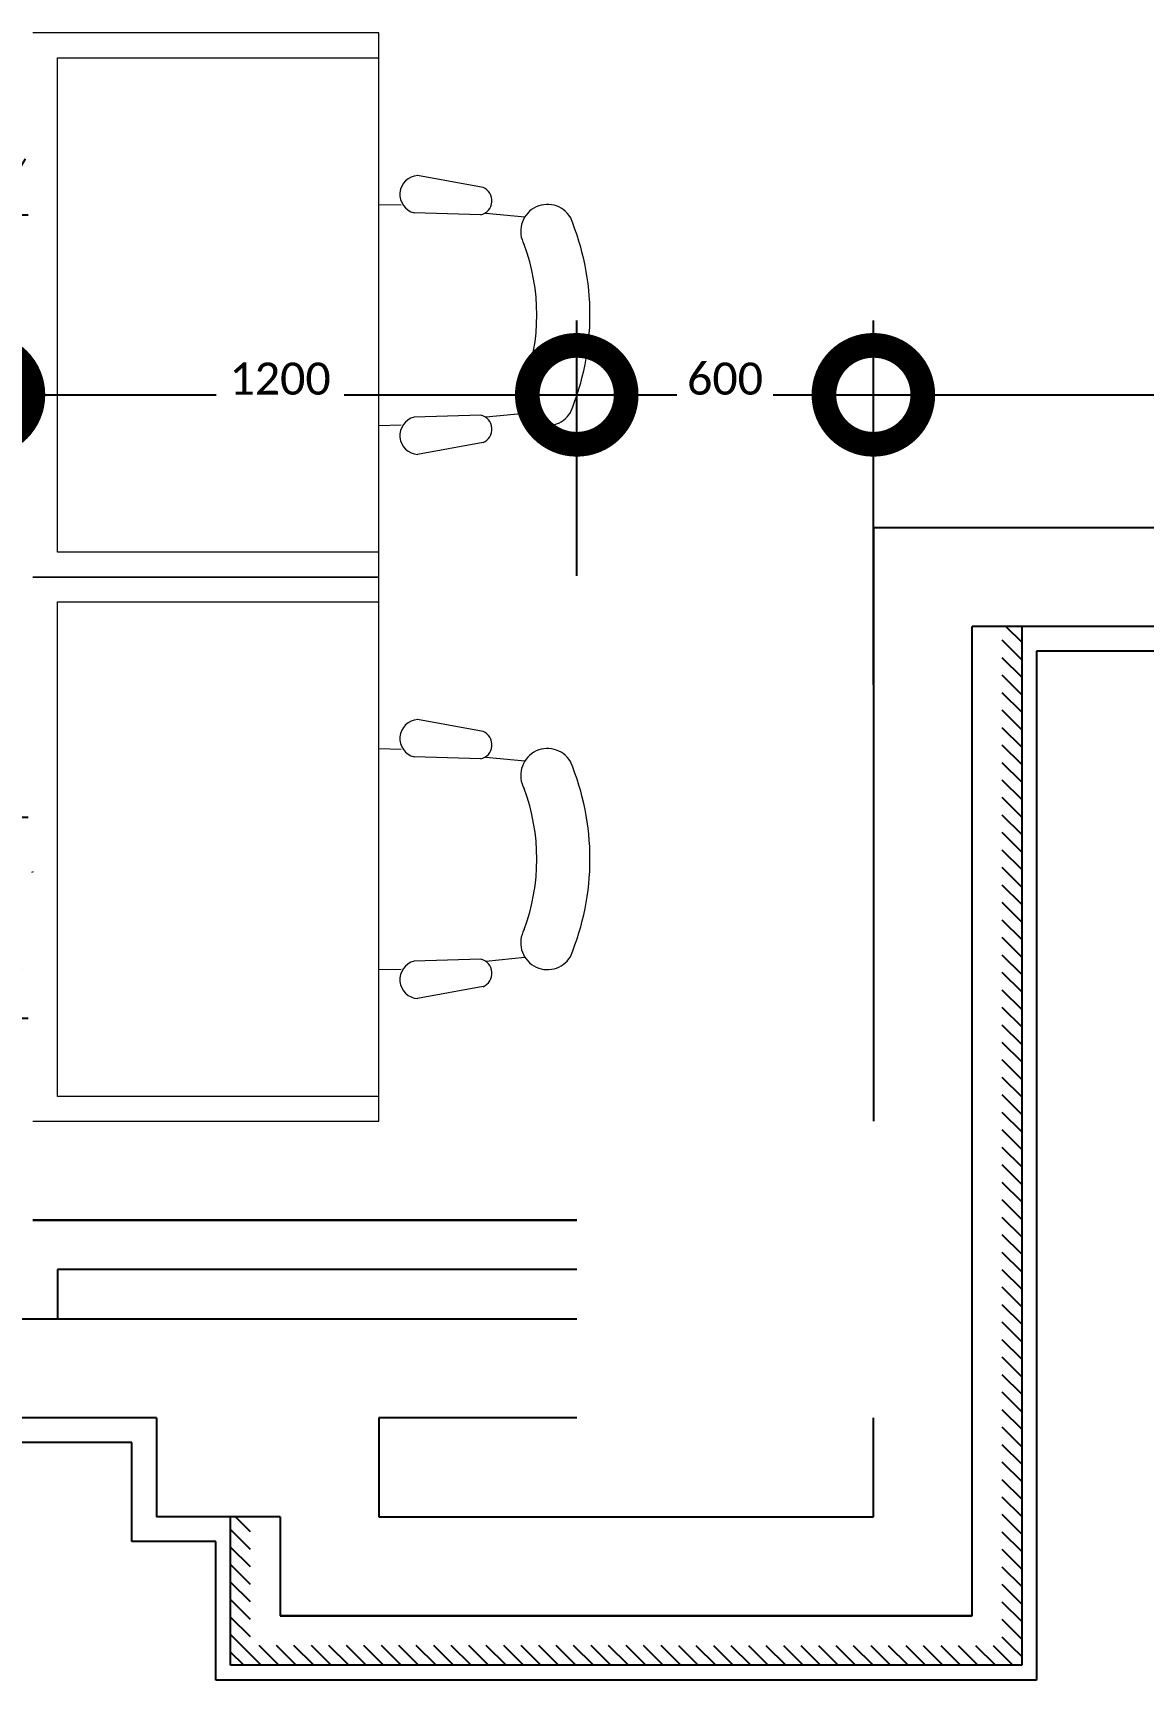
# Model space of a CAD drawing. Header units: metres. Extents: x 22.6 to 101.3, y 9.4 to 67.4.
# Drawn here: x 83.994 to 86.239, y 36.217 to 39.547 of the extents above; entities that cross this region are included whole.
import ezdxf

# ---------------------------------------------------------------- set-up
doc = ezdxf.new("R2010")
doc.units = ezdxf.units.M
doc.layers.add('00', color=252, linetype='Continuous')
doc.layers.add('03-A-XR-GF$0$A-FURN', color=55, linetype='Continuous', lineweight=5)
doc.layers.add('A-DIM', color=7, linetype='Continuous', lineweight=5)
doc.styles.add('Calibri', font='calibri.ttf', dxfattribs={"height": 0.212639})
doc.dimstyles.new('ECG_Dimn-Detl-100', dxfattribs={"dimscale": 0.3048, "dimtxt": 0.25, "dimasz": 1.312336, "dimexe": 0.492126, "dimexo": 0.0625, "dimgap": 0, "dimtad": 1, "dimdec": 0, "dimlfac": 1000, "dimzin": 0, "dimdsep": 46, "dimtxsty": 'Calibri', "dimblk1": 'DOTSMALL', "dimblk2": 'DOTSMALL', "dimsah": 1, "dimcen": 0.09, "dimdle": 0.492126, "dimazin": 0, "dimtfac": 1, "dimtdec": 4, "dimtix": 1, "dimtmove": 0, "dimatfit": 3, "dimfxl": 0.492126, "dimfxlon": 1, "dimtvp": 1, "dimtolj": 1, "dimtzin": 0, "dimarcsym": 2})
pattern_1 = [(135, (0, 0), (-0.0176776695, -0.0176776695), [])]

# ---------------------------------------------------------------- blocks, each defined once
blk = doc.blocks.new('B806-B02 - CALL CENTER - FURN GROUND FLOOR_dwg_03-A-XR-GF$0$chair-3478258-GROUND FLOOR PLAN')
at = {"layer": '03-A-XR-GF$0$A-FURN'}
for p, q in [((22.1929, -2.5592), (22.0606, -2.535)), ((21.9824, -2.5936), (22.0274, -2.5947)), ((22.1881, -2.6145), (22.0537, -2.6106)), ((22.1987, -2.611), (22.2776, -2.6185)), ((22.1881, -3.0196), (22.0537, -3.0235)), ((22.1987, -3.0232), (22.2776, -3.0157)), ((21.9824, -3.0405), (22.0274, -3.0395)), ((22.1929, -3.075), (22.0606, -3.0991))]:
    blk.add_line(p, q, dxfattribs=at)
for centre, radius, start, end in [((22.063, -2.5734), 0.0384, 93.5132, 255.9932), ((22.1819, -2.5861), 0.0291, 282.2827, 67.7765), ((22.3232, -2.6478), 0.0542, 31.265, 209.6825), ((21.8984, -2.8171), 0.5108, 337.2611, 22.7389), ((21.8906, -2.8171), 0.411, 339.7134, 20.2866), ((22.3232, -2.9864), 0.0542, 150.3175, 328.735), ((22.063, -3.0608), 0.0384, 104.0068, 266.4868), ((22.1819, -3.0481), 0.0291, 292.2235, 77.7173)]:
    blk.add_arc(centre, radius, start, end, dxfattribs=at)
blk = doc.blocks.new('B806-B02 - CALL CENTER - FURN GROUND FLOOR_dwg_03-A-XR-GF$0$UNIT130-V128-GROUND FLOOR PLAN')
at = {"layer": '03-A-XR-GF$0$A-FURN'}
for p, q in [((-0.725, -1.05), (-0.725, -0.25)), ((-0.025, -1.2), (-0.725, -1.2))]:
    blk.add_line(p, q, dxfattribs=at)
at = {"layer": '03-A-XR-GF$0$A-FURN', "flags": 128}
for points in [[(-0.725, -1.2), (-0.725, -0.1), (-0.025, -0.1)], [(-0.725, -1.15), (-0.075, -1.15), (-0.075, -0.15), (-0.725, -0.15)]]:
    blk.add_lwpolyline(points, dxfattribs=at)
at = {"extrusion": (0, 0, -1), "zscale": -1}
blk.add_blockref('B806-B02 - CALL CENTER - FURN GROUND FLOOR_dwg_03-A-XR-GF$0$chair-3478258-GROUND FLOOR PLAN', (-21.2574, 2.1469), dxfattribs=at)
blk = doc.blocks.new('B806-B02 - CALL CENTER - FURN GROUND FLOOR_dwg-3278331-GROUND FLOOR PLAN')
at = {"extrusion": (0, 0, -1), "zscale": -1}
for p in [(-83.9689, 39.6473), (-83.9689, 38.5473)]:
    blk.add_blockref('B806-B02 - CALL CENTER - FURN GROUND FLOOR_dwg_03-A-XR-GF$0$UNIT130-V128-GROUND FLOOR PLAN', p, dxfattribs=at)
blk = doc.blocks.new('_DotSmall')
at = {"color": 0, "linetype": 'ByBlock', "const_width": 0.5}
blk.add_lwpolyline([(-0.0625, 0, 1), (0.0625, 0, 1)], format="xyb", close=True, dxfattribs=at)

msp = doc.modelspace()

# ---------------------------------------------------------------- hatches: boundary and pattern name
at = {"layer": '00'}
h = msp.add_hatch(dxfattribs=at)
h.set_pattern_fill('FP_1', color=252, style=0, pattern_type=2)
h.set_pattern_definition([(0, (0, 0), (0.813, 0.203), [0.034, -0.576, 0.034, -0.576, -3.251]), (0, (0, 0), (0.813, 0.203), [-1.219, 0.034, -1.186, 0.034, -0.576, -1.422]), (0, (0, 0), (0.813, 0.203), [-3.048, 0.034, -0.373, 0.034, -0.982]), (120, (0.305, 0.102), (-0.58230316, 0.60257865), [0.034, -0.576, 0.034, -0.576, -3.251]), (120, (0.305, 0.102), (-0.58230316, 0.60257865), [-1.219, 0.034, -1.186, 0.034, -0.576, -1.422]), (120, (0.305, 0.102), (-0.58230316, 0.60257865), [-3.048, 0.034, -0.373, 0.034, -0.982]), (240, (0.406, 0.508), (-0.23069684, -0.80557865), [0.034, -0.576, 0.034, -0.576, -3.251]), (240, (0.406, 0.508), (-0.23069684, -0.80557865), [-1.219, 0.034, -1.186, 0.034, -0.576, -1.422]), (240, (0.406, 0.508), (-0.23069684, -0.80557865), [-3.048, 0.034, -0.373, 0.034, -0.982])])
h.paths.add_polyline_path([(83.9939, 37.1473), (83.9939, 56.0473), (83.8939, 56.0473), (83.8939, 37.1473)], flags=0)
h = msp.add_hatch(dxfattribs=at)
h.set_pattern_fill('FP_2', color=252, style=0, pattern_type=2)
h.set_pattern_definition(pattern_1)
h.paths.add_polyline_path([(85.9539, 36.2873), (85.9939, 36.2873), (85.9939, 38.3473), (85.9539, 38.3473), (85.9539, 36.3473)], flags=0)
h = msp.add_hatch(dxfattribs=at)
h.set_pattern_fill('FP_2', color=252, style=0, pattern_type=2)
h.set_pattern_definition(pattern_1)
h.paths.add_polyline_path([(84.4339, 36.2873), (84.4339, 36.5473), (84.3939, 36.5473), (84.3939, 36.2873)], flags=0)
h = msp.add_hatch(dxfattribs=at)
h.set_pattern_fill('FP_2', color=252, style=0, pattern_type=2)
h.set_pattern_definition(pattern_1)
h.paths.add_polyline_path([(85.5994, 36.2473), (85.9939, 36.2473), (85.9939, 36.2873), (84.3939, 36.2873), (84.3939, 36.2473)], flags=0)

# ---------------------------------------------------------------- linework, layer by layer
at = {"layer": '00', "color": 252}
for p, q in [((85.6939, 38.5473), (87.5939, 38.5473)), ((85.6939, 38.5473), (85.6939, 37.3473)), ((85.8939, 37.3473), (85.8939, 38.3473)), ((85.9539, 38.3473), (85.8939, 38.3473)), ((85.8939, 37.3473), (85.8939, 38.3473)), ((87.7939, 38.3473), (85.9539, 38.3473)), ((85.9939, 38.3473), (85.9939, 36.2473)), ((87.8439, 38.2973), (86.0239, 38.2973)), ((86.0239, 38.2973), (86.0239, 36.2173)), ((85.8939, 36.3473), (85.8939, 37.3473)), ((83.9939, 37.1473), (85.0939, 37.1473)), ((85.0939, 37.1473), (83.9939, 37.1473)), ((84.0439, 37.0473), (84.0439, 36.9473)), ((85.0939, 37.0473), (84.0439, 37.0473)), ((83.8939, 36.9473), (85.0939, 36.9473)), ((84.2439, 36.7473), (83.8939, 36.7473)), ((84.2439, 36.7473), (84.2439, 36.5473)), ((84.6939, 36.7473), (84.6939, 36.5473)), ((85.0939, 36.7473), (84.6939, 36.7473)), ((85.6939, 36.5473), (85.6939, 36.7473)), ((85.8939, 36.3473), (85.8939, 36.7473)), ((84.1939, 36.6973), (74.3939, 36.6973)), ((84.1939, 36.4973), (84.1939, 36.6973)), ((84.4939, 36.5473), (84.2439, 36.5473)), ((84.3939, 36.2473), (84.3939, 36.5473)), ((84.4339, 36.5473), (84.3939, 36.5473)), ((84.4939, 36.5473), (84.4939, 36.3473)), ((84.4939, 36.5473), (84.4939, 36.3473)), ((84.6939, 36.5473), (85.6939, 36.5473)), ((84.3639, 36.4973), (84.1939, 36.4973)), ((84.3639, 36.2173), (84.3639, 36.4973)), ((85.8939, 36.3473), (84.4939, 36.3473)), ((84.4939, 36.3473), (85.8939, 36.3473)), ((85.9939, 36.2473), (84.3939, 36.2473)), ((86.0239, 36.2173), (84.3639, 36.2173))]:
    msp.add_line(p, q, dxfattribs=at)

# ---------------------------------------------------------------- block references
msp.add_blockref('B806-B02 - CALL CENTER - FURN GROUND FLOOR_dwg-3278331-GROUND FLOOR PLAN', (0, 0), dxfattribs=at)

# ---------------------------------------------------------------- dimensions: what is measured, and where the dimension line sits
at = {"layer": 'A-DIM'}
for base, p1, p2, override in [((85.0939, 38.8157), (83.8939, 38.6657), (85.0939, 38.6657), {"dimpost": '<>', "dimfxl": 1.2}), ((85.6939, 38.8157), (85.0939, 38.6657), (85.6939, 38.6657), {"dimpost": '<>', "dimfxl": 0.6}), ((87.5939, 38.8157), (85.6939, 38.6657), (87.5939, 38.9657), {"dimpost": '<>', "dimfxl": 1.923538})]:
    msp.add_linear_dim(base=base, p1=p1, p2=p2, dimstyle='ECG_Dimn-Detl-100', override=override, dxfattribs=at).render()

doc.saveas('drawing.dxf')
